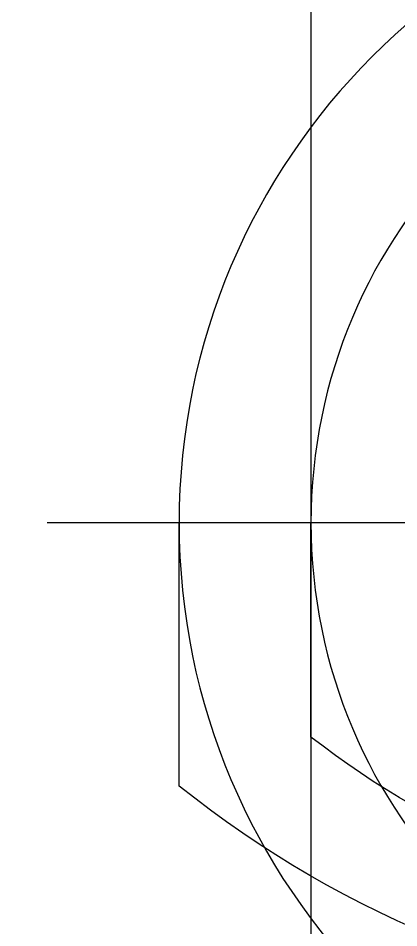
# Model space of a CAD drawing. Extents: x 198753 to 882193, y -399300 to 132460.
# Drawn here: x 346081.32 to 346092.86, y -186997.77 to -186970.19 of the extents above; entities that cross this region are included whole.
import ezdxf

# ---------------------------------------------------------------- set-up
doc = ezdxf.new("R2010")
doc.units = 0
doc.header["$LTSCALE"] = 1000
doc.header["$MEASUREMENT"] = 0
doc.linetypes.add('CENTER', pattern=[50.8, 31.75, -6.35, 6.35, -6.35])
doc.linetypes.add('DASH', pattern=[0.35, 0.25, -0.1])
for name, color, linetype in [('A-SUR_保温', 222, 'Continuous'), ('D_铝板', 181, 'Continuous'), ('PJ', 4, 'Continuous'), ('ZX', 14, 'CENTER'), ('钢龙骨', 173, 'Continuous')]:
    doc.layers.add(name, color=color, linetype=linetype)

# ---------------------------------------------------------------- blocks, each defined once
blk = doc.blocks.new('盘头ST6.3俯视')
at = {"layer": 'ZX', "ltscale": 0.25}
blk.add_line((0, 8), (0, -8), dxfattribs=at)
blk = doc.blocks.new('盘头ST8俯视')
at = {"layer": 'PJ'}
blk.add_circle((0, 0), 8, dxfattribs=at)
at = {"layer": 'ZX', "ltscale": 0.25}
blk.add_line((0, 10), (0, -10), dxfattribs=at)
blk = doc.blocks.new('盘头ST8×16')
at = {"layer": 'PJ'}
for p in [(0, -4.4), (-3.247, -8)]:
    blk.add_line(p, (0, -8), dxfattribs=at)
blk.add_arc((7, 0), 13, 185.3849, 217.9799, dxfattribs=at)
blk = doc.blocks.new('盘头ST8×19')
at = {"layer": 'PJ'}
for p in [(0, -4.4), (-3.247, -8)]:
    blk.add_line(p, (0, -8), dxfattribs=at)
blk.add_arc((7, 0), 13, 185.3849, 217.9799, dxfattribs=at)
blk = doc.blocks.new('盘头ST8×22')
at = {"layer": 'PJ'}
for p in [(0, -4.4), (-3.247, -8)]:
    blk.add_line(p, (0, -8), dxfattribs=at)
blk.add_arc((7, 0), 13, 185.3849, 217.9799, dxfattribs=at)
blk = doc.blocks.new('盘头ST8×25')
at = {"layer": 'PJ'}
for p in [(0, -4.4), (-3.247, -8)]:
    blk.add_line(p, (0, -8), dxfattribs=at)
blk.add_arc((7, 0), 13, 185.3849, 217.9799, dxfattribs=at)
blk = doc.blocks.new('盘头ST8×32')
at = {"layer": 'PJ'}
for p in [(0, -4.4), (-3.247, -8)]:
    blk.add_line(p, (0, -8), dxfattribs=at)
blk.add_arc((7, 0), 13, 185.3849, 217.9799, dxfattribs=at)
blk = doc.blocks.new('盘头ST8×38')
at = {"layer": 'PJ'}
for p in [(0, -4.4), (-3.247, -8)]:
    blk.add_line(p, (0, -8), dxfattribs=at)
blk.add_arc((7, 0), 13, 185.3849, 217.9799, dxfattribs=at)
blk = doc.blocks.new('盘头ST8×45')
at = {"layer": 'PJ'}
for p in [(0, -4.4), (-3.247, -8)]:
    blk.add_line(p, (0, -8), dxfattribs=at)
blk.add_arc((7, 0), 13, 185.3849, 217.9799, dxfattribs=at)
blk = doc.blocks.new('盘头ST8×50')
at = {"layer": 'PJ'}
for p in [(0, -4.4), (-3.247, -8)]:
    blk.add_line(p, (0, -8), dxfattribs=at)
blk.add_arc((7, 0), 13, 185.3849, 217.9799, dxfattribs=at)
blk = doc.blocks.new('盘头ST9.5俯视')
at = {"layer": 'PJ'}
blk.add_circle((0, 0), 10, dxfattribs=at)
at = {"layer": 'ZX', "ltscale": 0.25}
blk.add_line((0, 12), (0, -12), dxfattribs=at)
blk = doc.blocks.new('盘头ST9.5×16')
at = {"layer": 'PJ'}
for p in [(0, -5.225), (-3.99, -10)]:
    blk.add_line(p, (0, -10), dxfattribs=at)
blk.add_arc((8.5, 0), 16, 184.373, 218.6822, dxfattribs=at)
blk = doc.blocks.new('盘头ST9.5×19')
at = {"layer": 'PJ'}
for p in [(0, -5.225), (-3.99, -10)]:
    blk.add_line(p, (0, -10), dxfattribs=at)
blk.add_arc((8.5, 0), 16, 184.373, 218.6822, dxfattribs=at)
blk = doc.blocks.new('盘头ST9.5×22')
at = {"layer": 'PJ'}
for p in [(0, -5.225), (-3.99, -10)]:
    blk.add_line(p, (0, -10), dxfattribs=at)
blk.add_arc((8.5, 0), 16, 184.373, 218.6822, dxfattribs=at)
blk = doc.blocks.new('盘头ST9.5×25')
at = {"layer": 'PJ'}
for p in [(0, -5.225), (-3.99, -10)]:
    blk.add_line(p, (0, -10), dxfattribs=at)
blk.add_arc((8.5, 0), 16, 184.373, 218.6822, dxfattribs=at)
blk = doc.blocks.new('盘头ST9.5×32')
at = {"layer": 'PJ'}
for p in [(0, -5.225), (-3.99, -10)]:
    blk.add_line(p, (0, -10), dxfattribs=at)
blk.add_arc((8.5, 0), 16, 184.373, 218.6822, dxfattribs=at)
blk = doc.blocks.new('盘头ST9.5×38')
at = {"layer": 'PJ'}
for p in [(0, -5.225), (-3.99, -10)]:
    blk.add_line(p, (0, -10), dxfattribs=at)
blk.add_arc((8.5, 0), 16, 184.373, 218.6822, dxfattribs=at)
blk = doc.blocks.new('盘头ST9.5×45')
at = {"layer": 'PJ'}
for p in [(0, -5.225), (-3.99, -10)]:
    blk.add_line(p, (0, -10), dxfattribs=at)
blk.add_arc((8.5, 0), 16, 184.373, 218.6822, dxfattribs=at)
blk = doc.blocks.new('盘头ST9.5×50')
at = {"layer": 'PJ'}
for p in [(0, -5.225), (-3.99, -10)]:
    blk.add_line(p, (0, -10), dxfattribs=at)
blk.add_arc((8.5, 0), 16, 184.373, 218.6822, dxfattribs=at)
blk = doc.blocks.new('halksjdhasjkld')
at = {"layer": 'A-SUR_保温', "linetype": 'DASH'}
blk.add_circle((62911.279, 20593.383), 1200, dxfattribs=at)
at = {"layer": '钢龙骨'}
blk.add_line((62171.64, 20868.949), (62171.64, 20808.949), dxfattribs=at)
at = {"extrusion": (0, 0, -1), "xscale": 2, "yscale": 2, "zscale": -2, "rotation": 90}
for name in ['盘头ST8×50', '盘头ST9.5×50', '盘头ST8×45', '盘头ST9.5×45', '盘头ST8×38', '盘头ST9.5×38', '盘头ST8×32', '盘头ST9.5×32', '盘头ST8×25', '盘头ST9.5×25', '盘头ST9.5×22', '盘头ST8×22', '盘头ST9.5×19', '盘头ST8×19', '盘头ST9.5×16', '盘头ST8×16', '盘头ST9.5俯视', '盘头ST8俯视', '盘头ST6.3俯视']:
    blk.add_blockref(name, (-62187.64, 20838.949), dxfattribs=at)

msp = doc.modelspace()

# ---------------------------------------------------------------- block references
at = {"layer": 'D_铝板'}
msp.add_blockref('halksjdhasjkld', (283918.56, -207824.439), dxfattribs=at)

doc.saveas('drawing.dxf')
